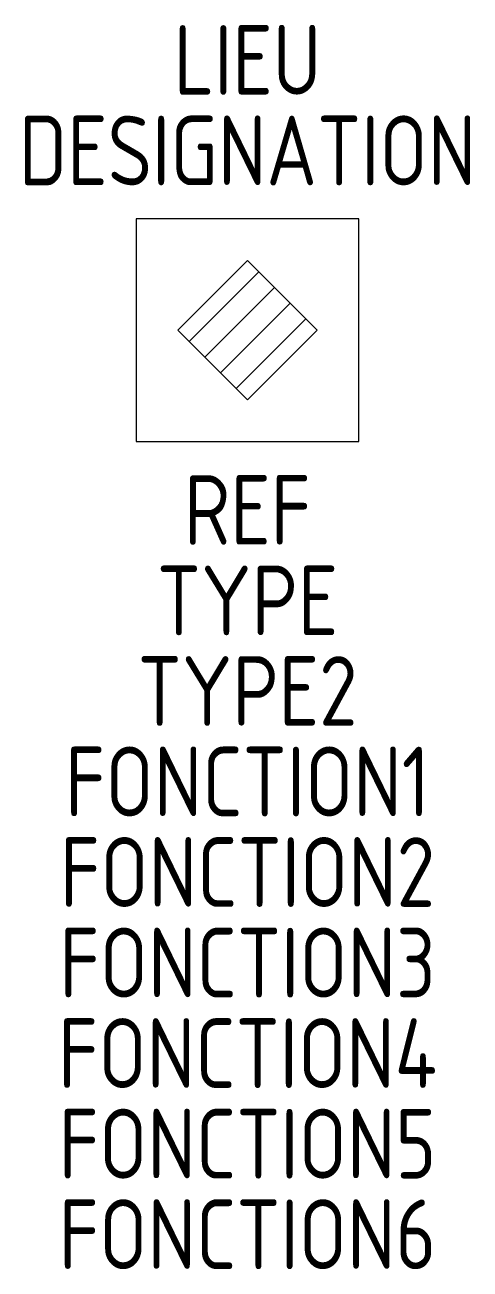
# Model space of a CAD drawing. Header units: millimetres. Extents: x -8 to 8, y -37.7 to 7.
import ezdxf
from ezdxf.enums import TextEntityAlignment as Align

# ---------------------------------------------------------------- set-up
doc = ezdxf.new("R2010")
doc.units = ezdxf.units.MM
for name, color, linetype in [('SYMB_FIL_FIN', 1, 'Continuous'), ('SYMB_TXT_NOM', 3, 'Continuous'), ('SYMBOLE', 3, 'Continuous')]:
    doc.layers.add(name, color=color, linetype=linetype)
doc.styles.add('NET2_5', font='isocp.shx', dxfattribs={"width": 0.9, "height": 2.5})

msp = doc.modelspace()

# ---------------------------------------------------------------- linework, layer by layer
at = {"layer": 'SYMB_FIL_FIN'}
for p, q in [((-2.092, -4.408), (0.408, -1.908)), ((-1.531, -4.969), (0.969, -2.469)), ((-0.969, -5.531), (1.531, -3.031)), ((-0.408, -6.092), (2.092, -3.592))]:
    msp.add_line(p, q, dxfattribs=at)
at = {"layer": 'SYMBOLE'}
for points in [[(-4, -8), (4, -8), (4, 0), (-4, 0)], [(0, -6.5), (2.5, -4), (0, -1.5), (-2.5, -4)]]:
    msp.add_lwpolyline(points, close=True, dxfattribs=at)

# ---------------------------------------------------------------- texts
at = {"layer": 'SYMB_TXT_NOM', "style": 'NET2_5', "width": 0.9, "flags": 8}
for tag, p in [('LIEU', (0, 4.45)), ('DESIGNATION', (0, 1.2)), ('REF', (0, -11.7)), ('TYPE', (0, -14.95)), ('TYPE2', (0, -18.2)), ('FONCTION1', (0, -21.45)), ('FONCTION2', (0, -24.7)), ('FONCTION3', (0, -27.95)), ('FONCTION4', (0, -31.2)), ('FONCTION5', (0, -34.45)), ('FONCTION6', (0, -37.7))]:
    msp.add_attdef(tag, text='', height=2.5, dxfattribs=at).set_placement(p, align=Align.CENTER)

doc.saveas('drawing.dxf')
